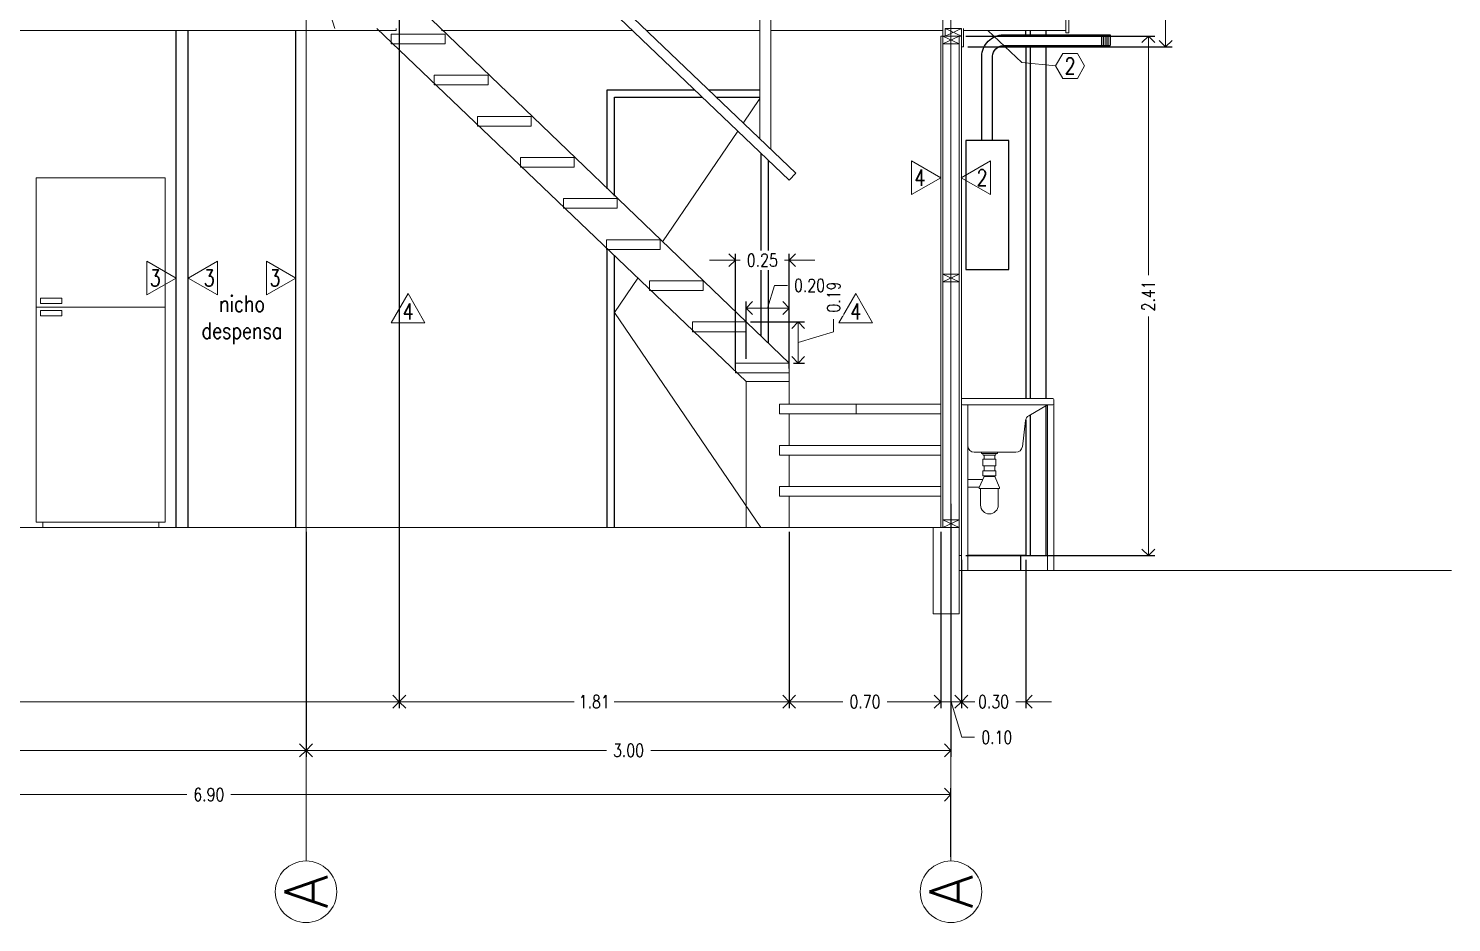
# Model space of a CAD drawing. Header units: inches. Extents: x 10.8 to 60.4, y 12.2 to 79.7.
# Drawn here: x 51.23 to 57.84, y 33.42 to 37.58 of the extents above; entities that cross this region are included whole.
import ezdxf
from ezdxf.enums import TextEntityAlignment as Align

# ---------------------------------------------------------------- set-up
doc = ezdxf.new("R2010")
doc.units = ezdxf.units.IN
doc.header["$MEASUREMENT"] = 0
doc.layers.get('DEFPOINTS').update_dxf_attribs({"color": 210})
for name, color, linetype, lineweight in [('A-ANNO-DIMS', 3, 'Continuous', 18), ('A-ANNO-SYMB', 3, 'Continuous', 18), ('A-ANNO-TEXT', 3, 'Continuous', 18), ('A-DETL-MBND', 3, 'Continuous', 18), ('A-ELEV-IDEN', 3, 'Continuous', 18), ('A-ELEV-MBE2', 4, 'Continuous', 25), ('A-FURN', 8, 'Continuous', 18), ('A-WALL-PATT', 8, 'Continuous', 18), ('A-WALL-STUD', 3, 'Continuous', 18)]:
    doc.layers.add(name, color=color, linetype=linetype, lineweight=lineweight)
doc.styles.add('E-ROMANS', font='romans.shx', dxfattribs={"width": 0.8})
doc.dimstyles.new('E-0050_ARW_12', dxfattribs={"dimscale": 0.001, "dimtxt": 60, "dimasz": 60, "dimexe": 30, "dimexo": 20, "dimgap": 30, "dimtad": 0, "dimzin": 0, "dimdsep": 46, "dimtxsty": 'E-ROMANS', "dimblk": 'OPEN90', "dimcen": 30, "dimclrd": 256, "dimclre": 256, "dimclrt": 256, "dimadec": 0, "dimazin": 0, "dimtfac": 1, "dimtmove": 1, "dimatfit": 3, "dimldrblk": 'OPEN90', "dimfxl": 1, "dimtfill": 1, "dimtolj": 1, "dimtzin": 0, "dimlwd": -1, "dimarcsym": 0})

# ---------------------------------------------------------------- blocks, each defined once
blk = doc.blocks.new('_Open90')
at = {"color": 0, "linetype": 'ByBlock', "lineweight": -2}
for p, q in [((0, 0), (-1, 0)), ((-0.5, 0.5), (0, 0)), ((0, 0), (-0.5, -0.5))]:
    blk.add_line(p, q, dxfattribs=at)
blk = doc.blocks.new('*D1325')
at = {"layer": 'A-ANNO-DIMS', "lineweight": -2, "transparency": 16777216}
for p, q in [((55.5856, 37.5405), (56.4649, 37.5405)), ((55.5856, 35.1265), (56.4649, 35.1265))]:
    blk.add_line(p, q, dxfattribs=at)
at = {"layer": 'A-ANNO-DIMS', "transparency": 16777216}
for p, q in [((56.4349, 37.4805), (56.4349, 36.4297)), ((56.4349, 35.1865), (56.4349, 36.2372))]:
    blk.add_line(p, q, dxfattribs=at)
at = {"layer": 'DEFPOINTS', "color": 0, "transparency": 16777216}
for p in [(55.5656, 37.5405), (56.4349, 37.5405), (55.5656, 35.1265)]:
    blk.add_point(p, dxfattribs=at)
at = {"layer": 'A-ANNO-DIMS', "transparency": 16777216, "xscale": 0.06, "yscale": 0.06, "zscale": 0.06}
for p, rotation in [((56.4349, 37.5405), 90), ((56.4349, 35.1265), 270)]:
    blk.add_blockref('_Open90', p, dxfattribs=dict(at, rotation=rotation))
at = {"layer": 'A-ANNO-DIMS', "transparency": 16777216, "insert": (56.4349, 36.3335), "char_height": 0.06, "attachment_point": 5, "rotation": 90, "style": 'E-ROMANS', "bg_fill": 3, "box_fill_scale": 1.25, "bg_fill_color": 256, "bg_fill_true_color": 13158600, "bg_fill_transparency": 0}
blk.add_mtext('\\A1;2.41', dxfattribs=at)
blk = doc.blocks.new('*D1254')
at = {"layer": 'A-ANNO-DIMS', "lineweight": -2, "transparency": 16777216}
for p, q in [((55.5956, 39.9165), (56.5452, 39.9165)), ((55.5956, 37.4905), (56.5452, 37.4905))]:
    blk.add_line(p, q, dxfattribs=at)
at = {"layer": 'A-ANNO-DIMS', "transparency": 16777216}
for p, q in [((56.5152, 39.8565), (56.5152, 38.8066)), ((56.5152, 37.5505), (56.5152, 38.6003))]:
    blk.add_line(p, q, dxfattribs=at)
at = {"layer": 'DEFPOINTS', "color": 0, "transparency": 16777216}
for p in [(55.5756, 39.9165), (56.5152, 39.9165), (55.5756, 37.4905)]:
    blk.add_point(p, dxfattribs=at)
at = {"layer": 'A-ANNO-DIMS', "transparency": 16777216, "xscale": 0.06, "yscale": 0.06, "zscale": 0.06}
for p, rotation in [((56.5152, 39.9165), 90), ((56.5152, 37.4905), 270)]:
    blk.add_blockref('_Open90', p, dxfattribs=dict(at, rotation=rotation))
at = {"layer": 'A-ANNO-DIMS', "transparency": 16777216, "insert": (56.5152, 38.7035), "char_height": 0.06, "attachment_point": 5, "rotation": 90, "style": 'E-ROMANS', "bg_fill": 3, "box_fill_scale": 1.25, "bg_fill_color": 256, "bg_fill_true_color": 13158600, "bg_fill_transparency": 0}
blk.add_mtext('\\A1;2.43', dxfattribs=at)
blk = doc.blocks.new('*D1326')
at = {"layer": 'A-ANNO-DIMS', "lineweight": -2, "transparency": 16777216}
for p, q in [((48.6151, 35.2269), (48.6151, 33.9857)), ((55.5171, 33.727), (55.5171, 34.0457))]:
    blk.add_line(p, q, dxfattribs=at)
at = {"layer": 'A-ANNO-DIMS', "transparency": 16777216}
for p, q in [((48.6751, 34.0157), (51.9641, 34.0157)), ((55.4571, 34.0157), (52.1681, 34.0157))]:
    blk.add_line(p, q, dxfattribs=at)
at = {"layer": 'DEFPOINTS', "color": 0, "transparency": 16777216}
for p in [(48.6151, 35.2469), (55.5171, 34.0157), (55.5171, 33.707)]:
    blk.add_point(p, dxfattribs=at)
at = {"layer": 'A-ANNO-DIMS', "transparency": 16777216, "xscale": 0.06, "yscale": 0.06, "zscale": 0.06, "rotation": 180}
blk.add_blockref('_Open90', (48.6151, 34.0157), dxfattribs=at)
at = {"layer": 'A-ANNO-DIMS', "transparency": 16777216, "xscale": 0.06, "yscale": 0.06, "zscale": 0.06}
blk.add_blockref('_Open90', (55.5171, 34.0157), dxfattribs=at)
at = {"layer": 'A-ANNO-DIMS', "transparency": 16777216, "insert": (52.0661, 34.0157), "char_height": 0.06, "attachment_point": 5, "style": 'E-ROMANS', "bg_fill": 3, "box_fill_scale": 1.25, "bg_fill_color": 256, "bg_fill_true_color": 13158600, "bg_fill_transparency": 0}
blk.add_mtext('\\A1;6.90', dxfattribs=at)
blk = doc.blocks.new('*D1265')
at = {"layer": 'A-ANNO-DIMS', "lineweight": -2, "transparency": 16777216}
for p, q in [((55.5171, 35.3665), (55.5171, 34.1912)), ((52.5181, 35.2365), (52.5181, 34.1912))]:
    blk.add_line(p, q, dxfattribs=at)
at = {"layer": 'A-ANNO-DIMS', "transparency": 16777216}
for p, q in [((52.5781, 34.2212), (53.9145, 34.2212)), ((55.4571, 34.2212), (54.1207, 34.2212))]:
    blk.add_line(p, q, dxfattribs=at)
at = {"layer": 'DEFPOINTS', "color": 0, "transparency": 16777216}
for p in [(55.5171, 35.3865), (52.5181, 35.2565), (55.5171, 34.2212)]:
    blk.add_point(p, dxfattribs=at)
at = {"layer": 'A-ANNO-DIMS', "transparency": 16777216, "xscale": 0.06, "yscale": 0.06, "zscale": 0.06, "rotation": 180}
blk.add_blockref('_Open90', (52.5181, 34.2212), dxfattribs=at)
at = {"layer": 'A-ANNO-DIMS', "transparency": 16777216, "xscale": 0.06, "yscale": 0.06, "zscale": 0.06}
blk.add_blockref('_Open90', (55.5171, 34.2212), dxfattribs=at)
at = {"layer": 'A-ANNO-DIMS', "transparency": 16777216, "insert": (54.0176, 34.2212), "char_height": 0.06, "attachment_point": 5, "style": 'E-ROMANS', "bg_fill": 3, "box_fill_scale": 1.25, "bg_fill_color": 256, "bg_fill_true_color": 13158600, "bg_fill_transparency": 0}
blk.add_mtext('\\A1;3.00', dxfattribs=at)
blk = doc.blocks.new('*D1288')
at = {"layer": 'A-ANNO-DIMS', "lineweight": -2, "transparency": 16777216}
for p, q in [((48.6151, 35.2365), (48.6151, 34.1912)), ((52.5181, 35.2365), (52.5181, 34.1912))]:
    blk.add_line(p, q, dxfattribs=at)
at = {"layer": 'A-ANNO-DIMS', "transparency": 16777216}
for p, q in [((48.6751, 34.2212), (50.4635, 34.2212)), ((52.4581, 34.2212), (50.6698, 34.2212))]:
    blk.add_line(p, q, dxfattribs=at)
at = {"layer": 'DEFPOINTS', "color": 0, "transparency": 16777216}
for p in [(48.6151, 35.2565), (52.5181, 35.2565), (48.6151, 34.2212)]:
    blk.add_point(p, dxfattribs=at)
at = {"layer": 'A-ANNO-DIMS', "transparency": 16777216, "xscale": 0.06, "yscale": 0.06, "zscale": 0.06, "rotation": 180}
blk.add_blockref('_Open90', (48.6151, 34.2212), dxfattribs=at)
at = {"layer": 'A-ANNO-DIMS', "transparency": 16777216, "xscale": 0.06, "yscale": 0.06, "zscale": 0.06}
blk.add_blockref('_Open90', (52.5181, 34.2212), dxfattribs=at)
at = {"layer": 'A-ANNO-DIMS', "transparency": 16777216, "insert": (50.5666, 34.2212), "char_height": 0.06, "attachment_point": 5, "style": 'E-ROMANS', "bg_fill": 3, "box_fill_scale": 1.25, "bg_fill_color": 256, "bg_fill_true_color": 13158600, "bg_fill_transparency": 0}
blk.add_mtext('\\A1;3.90', dxfattribs=at)
blk = doc.blocks.new('*D1330')
at = {"layer": 'A-ANNO-DIMS', "lineweight": -2, "transparency": 16777216}
for p, q in [((52.9516, 37.7165), (52.9516, 34.417)), ((48.6626, 35.2365), (48.6626, 34.417))]:
    blk.add_line(p, q, dxfattribs=at)
at = {"layer": 'A-ANNO-DIMS', "transparency": 16777216}
for p, q in [((48.7226, 34.447), (50.7051, 34.447)), ((52.8916, 34.447), (50.9091, 34.447))]:
    blk.add_line(p, q, dxfattribs=at)
at = {"layer": 'DEFPOINTS', "color": 0, "transparency": 16777216}
for p in [(52.9516, 37.7365), (48.6626, 35.2565), (52.9516, 34.447)]:
    blk.add_point(p, dxfattribs=at)
at = {"layer": 'A-ANNO-DIMS', "transparency": 16777216, "xscale": 0.06, "yscale": 0.06, "zscale": 0.06, "rotation": 180}
blk.add_blockref('_Open90', (48.6626, 34.447), dxfattribs=at)
at = {"layer": 'A-ANNO-DIMS', "transparency": 16777216, "xscale": 0.06, "yscale": 0.06, "zscale": 0.06}
blk.add_blockref('_Open90', (52.9516, 34.447), dxfattribs=at)
at = {"layer": 'A-ANNO-DIMS', "transparency": 16777216, "insert": (50.8071, 34.447), "char_height": 0.06, "attachment_point": 5, "style": 'E-ROMANS', "bg_fill": 3, "box_fill_scale": 1.25, "bg_fill_color": 256, "bg_fill_true_color": 13158600, "bg_fill_transparency": 0}
blk.add_mtext('\\A1;4.29', dxfattribs=at)
blk = doc.blocks.new('*D1331')
at = {"layer": 'A-ANNO-DIMS', "lineweight": -2, "transparency": 16777216}
for p, q in [((52.9516, 37.7165), (52.9516, 34.417)), ((54.7646, 35.2365), (54.7646, 34.417))]:
    blk.add_line(p, q, dxfattribs=at)
at = {"layer": 'A-ANNO-DIMS', "transparency": 16777216}
for p, q in [((53.0116, 34.447), (53.7653, 34.447)), ((54.7046, 34.447), (53.951, 34.447))]:
    blk.add_line(p, q, dxfattribs=at)
at = {"layer": 'DEFPOINTS', "color": 0, "transparency": 16777216}
for p in [(52.9516, 37.7365), (54.7646, 35.2565), (54.7646, 34.447)]:
    blk.add_point(p, dxfattribs=at)
at = {"layer": 'A-ANNO-DIMS', "transparency": 16777216, "xscale": 0.06, "yscale": 0.06, "zscale": 0.06, "rotation": 180}
blk.add_blockref('_Open90', (52.9516, 34.447), dxfattribs=at)
at = {"layer": 'A-ANNO-DIMS', "transparency": 16777216, "xscale": 0.06, "yscale": 0.06, "zscale": 0.06}
blk.add_blockref('_Open90', (54.7646, 34.447), dxfattribs=at)
at = {"layer": 'A-ANNO-DIMS', "transparency": 16777216, "insert": (53.8581, 34.447), "char_height": 0.06, "attachment_point": 5, "style": 'E-ROMANS', "bg_fill": 3, "box_fill_scale": 1.25, "bg_fill_color": 256, "bg_fill_true_color": 13158600, "bg_fill_transparency": 0}
blk.add_mtext('\\A1;1.81', dxfattribs=at)
blk = doc.blocks.new('*D1332')
at = {"layer": 'A-ANNO-DIMS', "lineweight": -2, "transparency": 16777216}
for p, q in [((54.7646, 35.2365), (54.7646, 34.417)), ((55.4696, 35.2365), (55.4696, 34.417))]:
    blk.add_line(p, q, dxfattribs=at)
at = {"layer": 'A-ANNO-DIMS', "transparency": 16777216}
for p, q in [((54.8246, 34.447), (55.014, 34.447)), ((55.4096, 34.447), (55.2203, 34.447))]:
    blk.add_line(p, q, dxfattribs=at)
at = {"layer": 'DEFPOINTS', "color": 0, "transparency": 16777216}
for p in [(54.7646, 35.2565), (55.4696, 35.2565), (55.4696, 34.447)]:
    blk.add_point(p, dxfattribs=at)
at = {"layer": 'A-ANNO-DIMS', "transparency": 16777216, "xscale": 0.06, "yscale": 0.06, "zscale": 0.06, "rotation": 180}
blk.add_blockref('_Open90', (54.7646, 34.447), dxfattribs=at)
at = {"layer": 'A-ANNO-DIMS', "transparency": 16777216, "xscale": 0.06, "yscale": 0.06, "zscale": 0.06}
blk.add_blockref('_Open90', (55.4696, 34.447), dxfattribs=at)
at = {"layer": 'A-ANNO-DIMS', "transparency": 16777216, "insert": (55.1171, 34.447), "char_height": 0.06, "attachment_point": 5, "style": 'E-ROMANS', "bg_fill": 3, "box_fill_scale": 1.25, "bg_fill_color": 256, "bg_fill_true_color": 13158600, "bg_fill_transparency": 0}
blk.add_mtext('\\A1;0.70', dxfattribs=at)
blk = doc.blocks.new('*D1333')
at = {"layer": 'A-ANNO-DIMS', "lineweight": -2, "transparency": 16777216}
for p, q in [((55.4696, 35.2365), (55.4696, 34.417)), ((55.5656, 35.1065), (55.5656, 34.417))]:
    blk.add_line(p, q, dxfattribs=at)
at = {"layer": 'A-ANNO-DIMS', "transparency": 16777216}
for p, q in [((55.4096, 34.447), (55.3496, 34.447)), ((55.4696, 34.447), (55.5656, 34.447)), ((55.4696, 34.447), (55.5656, 34.447)), ((55.5176, 34.447), (55.5671, 34.282)), ((55.6256, 34.447), (55.6856, 34.447)), ((55.5671, 34.282), (55.6271, 34.282))]:
    blk.add_line(p, q, dxfattribs=at)
at = {"layer": 'DEFPOINTS', "color": 0, "transparency": 16777216}
for p in [(55.4696, 35.2565), (55.5656, 35.1265), (55.5656, 34.447)]:
    blk.add_point(p, dxfattribs=at)
at = {"layer": 'A-ANNO-DIMS', "transparency": 16777216, "xscale": 0.06, "yscale": 0.06, "zscale": 0.06}
blk.add_blockref('_Open90', (55.4696, 34.447), dxfattribs=at)
at = {"layer": 'A-ANNO-DIMS', "transparency": 16777216, "xscale": 0.06, "yscale": 0.06, "zscale": 0.06, "rotation": 180}
blk.add_blockref('_Open90', (55.5656, 34.447), dxfattribs=at)
at = {"layer": 'A-ANNO-DIMS', "transparency": 16777216, "insert": (55.7302, 34.282), "char_height": 0.06, "attachment_point": 5, "style": 'E-ROMANS', "bg_fill": 3, "box_fill_scale": 1.25, "bg_fill_color": 256, "bg_fill_true_color": 13158600, "bg_fill_transparency": 0}
blk.add_mtext('\\A1;0.10', dxfattribs=at)
blk = doc.blocks.new('*D1346')
at = {"layer": 'A-ANNO-DIMS', "lineweight": -2, "transparency": 16777216}
for p, q in [((54.5146, 35.9961), (54.5146, 36.5294)), ((54.7646, 35.9961), (54.7646, 36.5294))]:
    blk.add_line(p, q, dxfattribs=at)
at = {"layer": 'A-ANNO-DIMS', "transparency": 16777216}
for p, q in [((54.4546, 36.4994), (54.3946, 36.4994)), ((54.5146, 36.4994), (54.5365, 36.4994)), ((54.7646, 36.4994), (54.7428, 36.4994)), ((54.8246, 36.4994), (54.8846, 36.4994))]:
    blk.add_line(p, q, dxfattribs=at)
at = {"layer": 'DEFPOINTS', "color": 0, "transparency": 16777216}
for p in [(54.5146, 36.4994), (54.5146, 35.9761), (54.7646, 35.9761)]:
    blk.add_point(p, dxfattribs=at)
at = {"layer": 'A-ANNO-DIMS', "transparency": 16777216, "xscale": 0.06, "yscale": 0.06, "zscale": 0.06}
blk.add_blockref('_Open90', (54.5146, 36.4994), dxfattribs=at)
at = {"layer": 'A-ANNO-DIMS', "transparency": 16777216, "xscale": 0.06, "yscale": 0.06, "zscale": 0.06, "rotation": 180}
blk.add_blockref('_Open90', (54.7646, 36.4994), dxfattribs=at)
at = {"layer": 'A-ANNO-DIMS', "transparency": 16777216, "insert": (54.6396, 36.4994), "char_height": 0.06, "attachment_point": 5, "style": 'E-ROMANS', "bg_fill": 3, "box_fill_scale": 1.25, "bg_fill_color": 256, "bg_fill_true_color": 13158600, "bg_fill_transparency": 0}
blk.add_mtext('\\A1;0.25', dxfattribs=at)
blk = doc.blocks.new('*D1347')
at = {"layer": 'A-ANNO-DIMS', "transparency": 16777216}
for p, q in [((54.6646, 36.277), (54.6961, 36.382)), ((54.6961, 36.382), (54.7561, 36.382)), ((54.7046, 36.277), (54.6246, 36.277))]:
    blk.add_line(p, q, dxfattribs=at)
at = {"layer": 'A-ANNO-DIMS', "lineweight": -2, "transparency": 16777216}
for p, q in [((54.5646, 36.0411), (54.5646, 36.307)), ((54.7646, 36.0411), (54.7646, 36.307))]:
    blk.add_line(p, q, dxfattribs=at)
at = {"layer": 'DEFPOINTS', "color": 0, "transparency": 16777216}
for p in [(54.5646, 36.277), (54.5646, 36.0211), (54.7646, 36.0211)]:
    blk.add_point(p, dxfattribs=at)
at = {"layer": 'A-ANNO-DIMS', "transparency": 16777216, "xscale": 0.06, "yscale": 0.06, "zscale": 0.06, "rotation": 180}
blk.add_blockref('_Open90', (54.5646, 36.277), dxfattribs=at)
at = {"layer": 'A-ANNO-DIMS', "transparency": 16777216, "insert": (54.8593, 36.382), "char_height": 0.06, "attachment_point": 5, "style": 'E-ROMANS', "bg_fill": 3, "box_fill_scale": 1.25, "bg_fill_color": 256, "bg_fill_true_color": 13158600, "bg_fill_transparency": 0}
blk.add_mtext('\\A1;0.20', dxfattribs=at)
at = {"layer": 'A-ANNO-DIMS', "transparency": 16777216, "xscale": 0.06, "yscale": 0.06, "zscale": 0.06}
blk.add_blockref('_Open90', (54.7646, 36.277), dxfattribs=at)
blk = doc.blocks.new('*D1290')
at = {"layer": 'A-ANNO-DIMS', "lineweight": -2, "transparency": 16777216}
for p, q in [((54.5846, 36.2122), (54.8363, 36.2122)), ((54.7846, 36.0211), (54.8363, 36.0211))]:
    blk.add_line(p, q, dxfattribs=at)
at = {"layer": 'A-ANNO-DIMS', "transparency": 16777216}
for p, q in [((54.9713, 36.1661), (54.9713, 36.2261)), ((54.8063, 36.1166), (54.9713, 36.1661)), ((54.8063, 36.0811), (54.8063, 36.1522))]:
    blk.add_line(p, q, dxfattribs=at)
at = {"layer": 'DEFPOINTS', "color": 0, "transparency": 16777216}
for p in [(54.5646, 36.2122), (54.8063, 36.2122), (54.7646, 36.0211)]:
    blk.add_point(p, dxfattribs=at)
at = {"layer": 'A-ANNO-DIMS', "transparency": 16777216, "xscale": 0.06, "yscale": 0.06, "zscale": 0.06}
for p, rotation in [((54.8063, 36.2122), 90), ((54.8063, 36.0211), 270)]:
    blk.add_blockref('_Open90', p, dxfattribs=dict(at, rotation=rotation))
at = {"layer": 'A-ANNO-DIMS', "transparency": 16777216, "insert": (54.9713, 36.3281), "char_height": 0.06, "attachment_point": 5, "rotation": 90, "style": 'E-ROMANS', "bg_fill": 3, "box_fill_scale": 1.25, "bg_fill_color": 256, "bg_fill_true_color": 13158600, "bg_fill_transparency": 0}
blk.add_mtext('\\A1;0.19', dxfattribs=at)
blk = doc.blocks.new('*D1299')
at = {"layer": 'A-ANNO-DIMS', "lineweight": -2, "transparency": 16777216}
for p, q in [((55.5656, 35.1065), (55.5656, 34.417)), ((55.8646, 35.1065), (55.8646, 34.417))]:
    blk.add_line(p, q, dxfattribs=at)
at = {"layer": 'A-ANNO-DIMS', "transparency": 16777216}
for p, q in [((55.5056, 34.447), (55.4456, 34.447)), ((55.5656, 34.447), (55.612, 34.447)), ((55.8646, 34.447), (55.8183, 34.447)), ((55.9246, 34.447), (55.9846, 34.447))]:
    blk.add_line(p, q, dxfattribs=at)
at = {"layer": 'DEFPOINTS', "color": 0, "transparency": 16777216}
for p in [(55.5656, 35.1265), (55.8646, 35.1265), (55.8646, 34.447)]:
    blk.add_point(p, dxfattribs=at)
at = {"layer": 'A-ANNO-DIMS', "transparency": 16777216, "xscale": 0.06, "yscale": 0.06, "zscale": 0.06}
blk.add_blockref('_Open90', (55.5656, 34.447), dxfattribs=at)
at = {"layer": 'A-ANNO-DIMS', "transparency": 16777216, "xscale": 0.06, "yscale": 0.06, "zscale": 0.06, "rotation": 180}
blk.add_blockref('_Open90', (55.8646, 34.447), dxfattribs=at)
at = {"layer": 'A-ANNO-DIMS', "transparency": 16777216, "insert": (55.7151, 34.447), "char_height": 0.06, "attachment_point": 5, "style": 'E-ROMANS', "bg_fill": 3, "box_fill_scale": 1.25, "bg_fill_color": 256, "bg_fill_true_color": 13158600, "bg_fill_transparency": 0}
blk.add_mtext('\\A1;0.30', dxfattribs=at)

msp = doc.modelspace()

# ---------------------------------------------------------------- linework, layer by layer
at = {"layer": 'A-ANNO-SYMB'}
for p, q in [((52.5181, 33.707), (52.5181, 42.3167)), ((55.5171, 33.707), (55.5171, 42.3167))]:
    msp.add_line(p, q, dxfattribs=at)
msp.add_lwpolyline([(46.1463, 35.0565), (48.5776, 35.0565), (48.5776, 35.2565), (55.5546, 35.2565), (55.5546, 35.2565), (55.5546, 35.0565), (57.8446, 35.0565)], dxfattribs=at)
at = {"layer": 'A-ANNO-TEXT'}
for points in [[(55.4696, 36.8827), (55.3337, 36.8042), (55.3337, 36.9611)], [(52.9928, 36.3445), (53.0712, 36.2086), (52.9144, 36.2086)], [(55.0741, 36.3445), (55.1526, 36.2086), (54.9957, 36.2086)]]:
    msp.add_lwpolyline(points, close=True, dxfattribs=at)
at = {"layer": 'A-DETL-MBND'}
for p, q in [((55.4796, 37.5665), (55.4806, 39.9165)), ((52.9376, 37.5665), (52.9376, 37.5765)), ((53.1477, 37.5665), (54.037, 37.5665)), ((54.1022, 37.5665), (54.6286, 37.5665)), ((54.6786, 37.5665), (55.4696, 37.5665)), ((55.4696, 37.5665), (55.4796, 37.5665)), ((55.4696, 37.5405), (55.4796, 37.5405)), ((55.5546, 35.2925), (55.5546, 37.5265)), ((55.5756, 37.4905), (55.5756, 37.5765)), ((55.5656, 37.4905), (55.5756, 37.4905)), ((54.5646, 35.9356), (54.7646, 35.9356))]:
    msp.add_line(p, q, dxfattribs=at)
for points in [[(54.7646, 36.0211), (52.9803, 37.7365)], [(48.6626, 37.5665), (52.9376, 37.5665)], [(54.5646, 35.2565), (54.5646, 35.9356), (52.8478, 37.5765)], [(55.4696, 37.5405), (55.4696, 35.2565)], [(55.4796, 35.2565), (55.4796, 37.5665)], [(55.5546, 35.1265), (55.5656, 35.1265), (55.5656, 37.5405)], [(54.7646, 35.8299), (54.7646, 35.9761)], [(54.7646, 35.6388), (54.7646, 35.7849)], [(54.7646, 35.4476), (54.7646, 35.5938)], [(54.7646, 35.2565), (54.7646, 35.4026)]]:
    msp.add_lwpolyline(points, dxfattribs=at)
at = {"layer": 'A-ELEV-IDEN'}
for p, q in [((55.0754, 35.8299), (55.4696, 35.8299)), ((55.0754, 35.7849), (55.4696, 35.7849))]:
    msp.add_line(p, q, dxfattribs=at)
for points in [[(54.6286, 37.2506), (54.5514, 37.1371)], [(54.5258, 37.0993), (54.1755, 36.5842)]]:
    msp.add_lwpolyline(points, dxfattribs=at)
msp.add_lwpolyline([(55.4346, 35.2565), (55.5546, 35.2565), (55.5546, 34.8565), (55.4346, 34.8565)], close=True, dxfattribs=at)
at = {"layer": 'A-ELEV-MBE2'}
for points in [[(53.9176, 36.8306), (53.9176, 37.2915), (54.3248, 37.2915)], [(53.9526, 36.7972), (53.9526, 37.2565), (54.3614, 37.2565)], [(54.3899, 37.2915), (54.6286, 37.2915)], [(54.4265, 37.2565), (54.6286, 37.2565)], [(54.6326, 36.9972), (54.6326, 36.1472)], [(54.6676, 36.9638), (54.6676, 36.1138)]]:
    msp.add_lwpolyline(points, dxfattribs=at)
at = {"layer": 'A-WALL-PATT', "ltscale": 0.1}
for p, q in [((55.5171, 36.4415), (55.5171, 37.4765)), ((55.5171, 35.2925), (55.5171, 36.3915))]:
    msp.add_line(p, q, dxfattribs=at)
at = {"layer": 'A-WALL-STUD'}
msp.add_line((54.7957, 36.9036), (54.7646, 36.8711), dxfattribs=at)
for points in [[(54.7646, 36.8711), (52.8786, 38.6737)], [(54.7957, 36.9036), (52.9097, 38.7062)], [(54.6786, 37.0155), (54.6786, 38.2307), (54.6286, 38.2307), (54.6286, 37.0633)], [(52.6016, 37.7365), (52.6516, 37.5765)]]:
    msp.add_lwpolyline(points, dxfattribs=at)
for points in [[(53.1646, 37.5503), (53.1646, 37.5053), (52.9146, 37.5053), (52.9146, 37.5503)], [(53.3646, 37.3591), (53.3646, 37.3141), (53.1146, 37.3141), (53.1146, 37.3591)], [(53.5646, 37.168), (53.5646, 37.123), (53.3146, 37.123), (53.3146, 37.168)], [(53.7646, 36.9768), (53.7646, 36.9318), (53.5146, 36.9318), (53.5146, 36.9768)], [(53.9646, 36.7857), (53.9646, 36.7407), (53.7146, 36.7407), (53.7146, 36.7857)], [(54.1646, 36.5945), (54.1646, 36.5495), (53.9146, 36.5495), (53.9146, 36.5945)], [(54.3646, 36.4034), (54.3646, 36.3584), (54.1146, 36.3584), (54.1146, 36.4034)], [(54.5646, 36.2122), (54.5646, 36.1672), (54.3146, 36.1672), (54.3146, 36.2122)], [(54.7646, 36.0211), (54.7646, 35.9761), (54.5146, 35.9761), (54.5146, 36.0211)], [(54.7196, 35.8299), (55.0754, 35.8299), (55.0754, 35.7849), (54.7196, 35.7849)], [(54.7196, 35.6388), (55.4696, 35.6388), (55.4696, 35.5938), (54.7196, 35.5938)], [(54.7196, 35.4476), (55.4696, 35.4476), (55.4696, 35.4026), (54.7196, 35.4026)]]:
    msp.add_lwpolyline(points, close=True, dxfattribs=at)

# ---------------------------------------------------------------- texts
at = {"layer": 'A-ANNO-TEXT', "char_height": 0.075, "attachment_point": 5, "rotation": 359.99952, "style": 'E-ROMANS'}
for insert in [(55.3727, 36.8827), (52.9928, 36.2612), (55.0741, 36.2612)]:
    msp.add_mtext('\\pi-0.45,l0.45,t0.45;4', dxfattribs=dict(at, insert=insert))
at = {"layer": 'A-ANNO-TEXT', "style": 'E-ROMANS'}
for p in [(52.5181, 33.564), (55.5171, 33.564)]:
    msp.add_attdef('A', text='0.00', height=0.2, rotation=90, dxfattribs=at).set_placement(p, align=Align.MIDDLE_CENTER)

# ---------------------------------------------------------------- next in the draw order: dimensions: what is measured, and where the dimension line sits
at = {"layer": 'A-ANNO-DIMS'}
dim = msp.add_linear_dim(base=(56.4349, 37.5405), p1=(55.5656, 35.1265), p2=(55.5656, 37.5405), angle=270, dimstyle='E-0050_ARW_12', dxfattribs=at)
dim.commit()
dim.dimension.update_dxf_attribs({"geometry": '*D1325', "text_midpoint": (56.4349, 36.3335)})
dim = msp.add_linear_dim(base=(55.5171, 34.0157), p1=(48.6151, 35.2469), p2=(55.5171, 33.707), dimstyle='E-0050_ARW_12', dxfattribs=at)
dim.commit()
dim.dimension.update_dxf_attribs({"geometry": '*D1326', "text_midpoint": (52.0661, 34.0157)})

# ---------------------------------------------------------------- next in the draw order: linework, layer by layer
at = {"layer": 'A-ANNO-SYMB'}
for centre in [(52.5181, 33.564), (55.5171, 33.564)]:
    msp.add_circle(centre, 0.143, dxfattribs=at)
at = {"layer": 'A-ANNO-TEXT'}
msp.add_line((55.8458, 37.4189), (56.0036, 37.4022), dxfattribs=at)
msp.add_lwpolyline([(55.5646, 36.8827), (55.7005, 36.8042), (55.7005, 36.9611)], close=True, dxfattribs=at)
at = {"layer": 'A-ELEV-MBE2'}
for p, q in [((52.4706, 35.2565), (52.4706, 37.5665)), ((55.8646, 35.7574), (55.8646, 35.1265)), ((55.8406, 35.1265), (55.8406, 35.0565)), ((55.8846, 35.1265), (55.9596, 35.1265))]:
    msp.add_line(p, q, dxfattribs=at)
for points in [[(55.7856, 37.0565), (55.5856, 37.0565), (55.5856, 36.4565), (55.7856, 36.4565), (55.7856, 37.0565)], [(55.9596, 35.1265), (55.9596, 35.823)], [(55.8846, 35.7798), (55.8846, 35.1265)], [(55.8646, 35.1265), (55.5956, 35.1265)]]:
    msp.add_lwpolyline(points, dxfattribs=at)
at = {"layer": 'A-FURN'}
for p, q in [((55.5656, 35.8565), (55.9906, 35.8565)), ((55.5656, 35.8315), (55.5656, 35.8565)), ((55.9906, 35.8265), (55.5706, 35.8265)), ((55.5956, 35.8265), (55.5956, 35.6365)), ((55.8788, 35.7764), (55.9656, 35.8265)), ((55.9956, 35.8515), (55.9956, 35.8315)), ((55.8489, 35.6327), (55.864, 35.7542)), ((55.6256, 35.6065), (55.8191, 35.6065)), ((55.6706, 35.5742), (55.6706, 35.5939)), ((55.6706, 35.5207), (55.6706, 35.5438)), ((55.7206, 35.5742), (55.7206, 35.5939)), ((55.7206, 35.5207), (55.7206, 35.5438)), ((55.664, 35.4794), (55.5956, 35.4794)), ((55.6706, 35.4946), (55.6706, 35.4965)), ((55.7206, 35.4946), (55.6706, 35.4946)), ((55.7206, 35.4946), (55.7206, 35.4965)), ((55.6488, 35.4446), (55.5956, 35.4446)), ((55.6547, 35.4384), (55.6547, 35.3612)), ((55.7366, 35.4384), (55.7366, 35.3612))]:
    msp.add_line(p, q, dxfattribs=at)
for points in [[(55.733, 35.6065), (55.6582, 35.6065), (55.6582, 35.6008), (55.733, 35.6008)], [(55.7262, 35.5742), (55.6651, 35.5742), (55.6651, 35.5438), (55.7262, 35.5438)], [(55.7262, 35.5207), (55.6651, 35.5207), (55.6651, 35.4965), (55.7262, 35.4965)]]:
    msp.add_lwpolyline(points, close=True, dxfattribs=at)
for points in [[(55.6636, 35.6008), (55.6666, 35.5939), (55.6956, 35.5939)], [(55.7276, 35.6008), (55.7246, 35.5939), (55.6956, 35.5939)], [(55.6706, 35.4946), (55.6482, 35.4431), (55.6482, 35.4384), (55.6482, 35.4384)], [(55.7206, 35.4946), (55.743, 35.4431), (55.743, 35.4384), (55.743, 35.4384)], [(55.6482, 35.4384), (55.743, 35.4384)]]:
    msp.add_lwpolyline(points, dxfattribs=at)
for centre, radius, start, end in [((55.5706, 35.8315), 0.005, 180, 270), ((55.9906, 35.8515), 0.005, 0, 90), ((55.9906, 35.8315), 0.005, 270, 0), ((55.8938, 35.7504), 0.03, 119.95883, 172.88766), ((55.6256, 35.6365), 0.03, 180, 270), ((55.8191, 35.6365), 0.03, 270, 352.88766), ((55.6956, 35.3612), 0.0409, 180, 360)]:
    msp.add_arc(centre, radius, start, end, dxfattribs=at)
at = {"layer": 'A-WALL-STUD'}
for p, q in [((55.5546, 36.3985), (55.4796, 36.4345)), ((55.4796, 36.3985), (55.5546, 36.4345))]:
    msp.add_line(p, q, dxfattribs=at)
msp.add_lwpolyline([(55.5546, 36.3985), (55.4796, 36.3985), (55.4796, 36.4345), (55.5546, 36.4345)], close=True, dxfattribs=at)

# ---------------------------------------------------------------- next in the draw order: texts
at = {"layer": 'A-ANNO-TEXT', "char_height": 0.075, "attachment_point": 5, "style": 'E-ROMANS'}
for insert, rotation in [((56.0709, 37.4022), 359.99952), ((55.6615, 36.8827), 0.00048)]:
    msp.add_mtext('\\pi-0.45,l0.45,t0.45;2', dxfattribs=dict(at, insert=insert, rotation=rotation))

# ---------------------------------------------------------------- next in the draw order: dimensions: what is measured, and where the dimension line sits
at = {"layer": 'A-ANNO-DIMS'}
dim = msp.add_linear_dim(base=(56.5152, 39.9165), p1=(55.5756, 37.4905), p2=(55.5756, 39.9165), angle=270, dimstyle='E-0050_ARW_12', dxfattribs=at)
dim.commit()
dim.dimension.update_dxf_attribs({"geometry": '*D1254', "text_midpoint": (56.5152, 38.7035)})
dim = msp.add_linear_dim(base=(55.5171, 34.2212), p1=(52.5181, 35.2565), p2=(55.5171, 35.3865), dimstyle='E-0050_ARW_12', dxfattribs=at)
dim.commit()
dim.dimension.update_dxf_attribs({"geometry": '*D1265', "text_midpoint": (54.0176, 34.2212)})

# ---------------------------------------------------------------- next in the draw order: linework, layer by layer
at = {"layer": 'A-ANNO-TEXT'}
msp.add_line((55.8458, 37.4189), (55.6881, 37.5665), dxfattribs=at)
msp.add_lwpolyline([(56.0372, 37.3439), (56.0036, 37.4022), (56.0372, 37.4605), (56.1046, 37.4605), (56.1382, 37.4022), (56.1046, 37.3439)], close=True, dxfattribs=at)
at = {"layer": 'A-DETL-MBND'}
msp.add_line((55.5756, 37.5665), (56.0506, 37.5665), dxfattribs=at)
at = {"layer": 'A-ELEV-IDEN'}
msp.add_lwpolyline([(54.0614, 36.4165), (53.9526, 36.2565), (54.6326, 35.2565)], dxfattribs=at)
at = {"layer": 'A-ELEV-MBE2'}
for p, q in [((55.8646, 37.547), (55.8646, 37.5665)), ((56.2165, 37.547), (56.2165, 37.497)), ((56.2265, 37.547), (56.2265, 37.497)), ((56.2365, 37.547), (56.2365, 37.497)), ((56.2465, 37.547), (56.2465, 37.497)), ((56.2565, 37.547), (56.2565, 37.497)), ((55.8646, 37.497), (55.8646, 35.8565))]:
    msp.add_line(p, q, dxfattribs=at)
for points in [[(55.6606, 37.0565), (55.6606, 37.447, -0.414214), (55.7606, 37.547), (56.2565, 37.547)], [(55.7106, 37.0565), (55.7106, 37.447, -0.414214), (55.7606, 37.497), (56.2565, 37.497)]]:
    msp.add_lwpolyline(points, format="xyb", dxfattribs=at)
for points in [[(55.8846, 37.5665), (55.8846, 37.547)], [(55.9596, 37.547), (55.9596, 37.5665)], [(55.8846, 37.497), (55.8846, 35.8565)], [(55.9596, 35.8565), (55.9596, 37.497)], [(53.9176, 35.2565), (53.9176, 36.554)], [(53.9526, 35.2565), (53.9526, 36.5205)]]:
    msp.add_lwpolyline(points, dxfattribs=at)
at = {"layer": 'A-WALL-STUD'}
for p, q in [((55.5546, 37.5045), (55.4796, 37.5405)), ((55.4796, 37.5045), (55.5546, 37.5405)), ((55.5656, 37.5405), (55.4906, 37.5765)), ((55.4906, 37.5405), (55.5656, 37.5765))]:
    msp.add_line(p, q, dxfattribs=at)
for points in [[(56.0506, 37.6765), (56.0506, 37.5765), (56.0506, 37.5565), (56.0656, 37.5565), (56.0656, 37.6765)], [(55.5546, 37.5045), (55.4796, 37.5045), (55.4796, 37.5405), (55.5546, 37.5405)], [(55.5656, 37.5405), (55.4906, 37.5405), (55.4906, 37.5765), (55.5656, 37.5765)]]:
    msp.add_lwpolyline(points, close=True, dxfattribs=at)

# ---------------------------------------------------------------- next in the draw order: dimensions: what is measured, and where the dimension line sits
at = {"layer": 'A-ANNO-DIMS'}
dim = msp.add_linear_dim(base=(48.6151, 34.2212), p1=(52.5181, 35.2565), p2=(48.6151, 35.2565), dimstyle='E-0050_ARW_12', dxfattribs=at)
dim.commit()
dim.dimension.update_dxf_attribs({"geometry": '*D1288', "text_midpoint": (50.5666, 34.2212)})

# ---------------------------------------------------------------- next in the draw order: dimensions: what is measured, and where the dimension line sits
dim = msp.add_linear_dim(base=(52.9516, 34.447), p1=(48.6626, 35.2565), p2=(52.9516, 37.7365), dimstyle='E-0050_ARW_12', dxfattribs=at)
dim.commit()
dim.dimension.update_dxf_attribs({"geometry": '*D1330', "text_midpoint": (50.8071, 34.447)})

# ---------------------------------------------------------------- next in the draw order: linework, layer by layer
at = {"layer": 'A-ANNO-TEXT'}
for points in [[(51.9136, 36.4165), (51.7777, 36.338), (51.7777, 36.4949)], [(51.9706, 36.4165), (52.1065, 36.338), (52.1065, 36.4949)], [(52.4706, 36.4165), (52.3347, 36.338), (52.3347, 36.4949)]]:
    msp.add_lwpolyline(points, close=True, dxfattribs=at)
at = {"layer": 'A-ELEV-MBE2'}
for p, q in [((51.9136, 35.2565), (51.9136, 37.5665)), ((51.9706, 35.2565), (51.9706, 37.5665))]:
    msp.add_line(p, q, dxfattribs=at)
at = {"layer": 'A-FURN'}
for p, q in [((51.8636, 36.8815), (51.2636, 36.8815)), ((51.2636, 36.8815), (51.2636, 35.2815)), ((51.8636, 35.2815), (51.8636, 36.8815)), ((51.2636, 35.2815), (51.8636, 35.2815)), ((51.2936, 35.2815), (51.2936, 35.2565)), ((51.8336, 35.2815), (51.8336, 35.2565)), ((51.8336, 35.2565), (51.2936, 35.2565))]:
    msp.add_line(p, q, dxfattribs=at)
for points in [[(51.2636, 36.2815), (51.8636, 36.2815)], [(51.2829, 36.2978), (51.3829, 36.2978), (51.3829, 36.3228), (51.2829, 36.3228), (51.2829, 36.2978)], [(51.2829, 36.2651), (51.3829, 36.2651), (51.3829, 36.2401), (51.2829, 36.2401), (51.2829, 36.2651)]]:
    msp.add_lwpolyline(points, dxfattribs=at)

# ---------------------------------------------------------------- next in the draw order: texts
at = {"layer": 'A-ANNO-TEXT', "char_height": 0.075, "attachment_point": 5, "style": 'E-ROMANS'}
for s, insert, rotation in [('\\pi-0.45,l0.45,t0.45;3', (51.8167, 36.4165), 359.99952), ('\\pi-0.45,l0.45,t0.45;3', (52.0675, 36.4165), 0.00048), ('\\pi-0.45,l0.45,t0.45;3', (52.3737, 36.4165), 359.99952), ('\\pi-0.45,l0.45,t0.45;nicho\\Pdespensa', (52.2204, 36.2222), 359.99952)]:
    msp.add_mtext(s, dxfattribs=dict(at, insert=insert, rotation=rotation))

# ---------------------------------------------------------------- next in the draw order: dimensions: what is measured, and where the dimension line sits
at = {"layer": 'A-ANNO-DIMS'}
dim = msp.add_linear_dim(base=(54.7646, 34.447), p1=(52.9516, 37.7365), p2=(54.7646, 35.2565), dimstyle='E-0050_ARW_12', dxfattribs=at)
dim.commit()
dim.dimension.update_dxf_attribs({"geometry": '*D1331', "text_midpoint": (53.8581, 34.447)})

# ---------------------------------------------------------------- next in the draw order: dimensions: what is measured, and where the dimension line sits
for base, p1, p2, picture, middle in [((54.5146, 36.4994), (54.7646, 35.9761), (54.5146, 35.9761), '*D1346', (54.6396, 36.4994)), ((55.4696, 34.44701), (54.76461, 35.25645), (55.4696, 35.25645), '*D1332', (55.11711, 34.44701))]:
    dim = msp.add_linear_dim(base=base, p1=p1, p2=p2, dimstyle='E-0050_ARW_12', dxfattribs=at)
    dim.commit()
    dim.dimension.update_dxf_attribs({"geometry": picture, "text_midpoint": middle})

# ---------------------------------------------------------------- next in the draw order: dimensions: what is measured, and where the dimension line sits
for base, p1, p2, picture, middle in [((54.5646, 36.277), (54.7646, 36.0211), (54.5646, 36.0211), '*D1347', (54.7861, 36.382)), ((55.5656, 34.447), (55.4696, 35.2565), (55.5656, 35.1265), '*D1333', (55.6571, 34.282))]:
    dim = msp.add_linear_dim(base=base, p1=p1, p2=p2, dimstyle='E-0050_ARW_12', dxfattribs=at)
    dim.commit()
    dim.dimension.update_dxf_attribs({"geometry": picture, "text_midpoint": middle})

# ---------------------------------------------------------------- next in the draw order: linework, layer by layer
at = {"layer": 'A-WALL-STUD'}
for p, q in [((55.5546, 35.2565), (55.4796, 35.2925)), ((55.4796, 35.2565), (55.5546, 35.2925))]:
    msp.add_line(p, q, dxfattribs=at)
msp.add_lwpolyline([(55.5546, 35.2565), (55.4796, 35.2565), (55.4796, 35.2925), (55.5546, 35.2925)], close=True, dxfattribs=at)

# ---------------------------------------------------------------- next in the draw order: dimensions: what is measured, and where the dimension line sits
at = {"layer": 'A-ANNO-DIMS'}
dim = msp.add_linear_dim(base=(54.8063, 36.2122), p1=(54.7646, 36.0211), p2=(54.5646, 36.2122), angle=90, dimstyle='E-0050_ARW_12', dxfattribs=at)
dim.commit()
dim.dimension.update_dxf_attribs({"geometry": '*D1290', "text_midpoint": (54.9713, 36.2561)})
dim = msp.add_linear_dim(base=(55.8646, 34.447), p1=(55.5656, 35.1265), p2=(55.8646, 35.1265), dimstyle='E-0050_ARW_12', dxfattribs=at)
dim.commit()
dim.dimension.update_dxf_attribs({"geometry": '*D1299', "text_midpoint": (55.7151, 34.447)})

# ---------------------------------------------------------------- next in the draw order: linework, layer by layer
at = {"layer": 'A-FURN'}
for p, q in [((55.5656, 35.8315), (55.5656, 35.0565)), ((55.5956, 35.0565), (55.5956, 35.8265)), ((55.9656, 35.8265), (55.9656, 35.0565)), ((55.9956, 35.0565), (55.9956, 35.8315)), ((55.5656, 35.0565), (55.5956, 35.0565)), ((55.9656, 35.0565), (55.9956, 35.0565))]:
    msp.add_line(p, q, dxfattribs=at)

doc.saveas('drawing.dxf')
